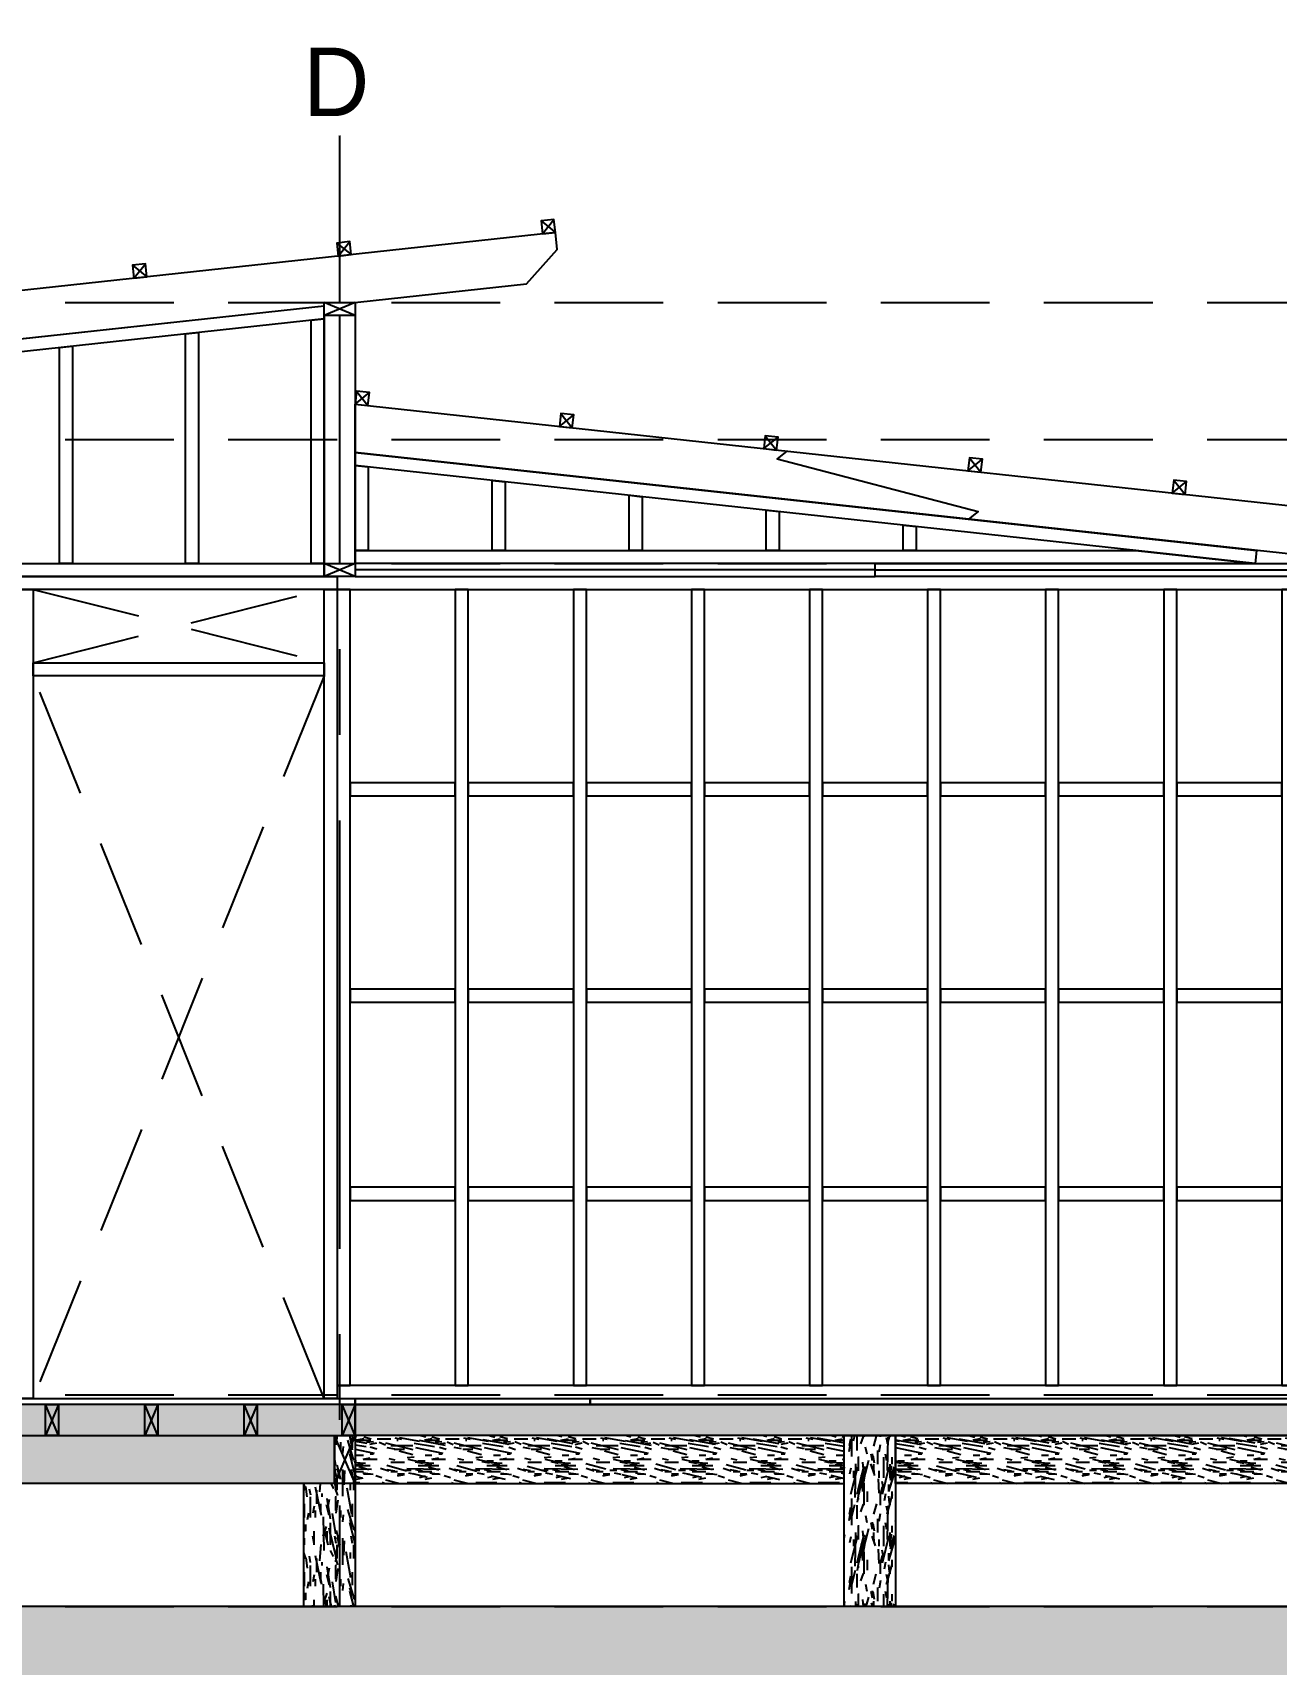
# Model space of a CAD drawing. Header units: millimetres. Extents: x 19458 to 19711, y 4351 to 4752.
# Drawn here: x 19599.127 to 19602.756, y 4512.442 to 4517.237 of the extents above; entities that cross this region are included whole.
import ezdxf
from ezdxf.enums import TextEntityAlignment as Align

# ---------------------------------------------------------------- set-up
doc = ezdxf.new("R2010")
doc.units = ezdxf.units.MM
doc.set_wipeout_variables(frame=1)
doc.linetypes.add('CENTER', pattern=[2, 1.25, -0.25, 0.25, -0.25])
doc.linetypes.add('HIDDEN2', pattern=[4.7625, 3.175, -1.5875])
for name, color, linetype in [('ALFAJIA', 3, 'Continuous'), ('CLAVADORES', 1, 'Continuous'), ('EJES', 2, 'CENTER'), ('EJES @ 0.5', 2, 'CENTER'), ('NIVELES', 2, 'Continuous'), ('PANELES PARED', 2, 'Continuous'), ('PILOTES', 2, 'Continuous'), ('PZA', 3, 'Continuous'), ('VIGAS DE PISO', 2, 'Continuous')]:
    doc.layers.add(name, color=color, linetype=linetype)
doc.styles.add('century gothic', font='GOTHIC.TTF')
doc.styles.get("Standard").update_dxf_attribs({"font": 'arial.ttf'})
pattern_1 = [(0, (95.29103, 8.67194), (0, 0.2), [0.04, -0.16]), (8.9726, (95.293032, 8.563943), (1.200000005876, 0.199999525118), [0.0384708, -3.8086058]), (5.7105, (95.291032, 8.575943), (1.800000034755, 0.19999710144), [0.0401996, -1.9697752]), (344.5779, (95.291032, 8.6359434), (2.1999999038893, -0.5999974677634), [0.0601664, -5.9564754]), (353.6599, (95.295032, 8.701943), (0.200000063208, 4.086e-07), [0.0362216, -1.7748552]), (345.0686, (95.301032, 8.587943), (0.799999998317, -0.199999673879), [0.0310484, -3.0737864]), (348.6901, (95.23103, 8.703943), (0.2000000583, 7.413e-08), [0.0815844, -0.9382194]), (5.7105, (95.293032, 8.545943), (1.800000034755, 0.19999710144), [0.0200998, -1.989875]), (0, (95.29103, 8.62994), (0, 0.2), [0.02, -0.18]), (0, (95.25103, 8.65394), (0, 0.2), [0.06, -0.14]), (11.3099, (95.29103, 8.683943), (0.79999995433, 0.19999948721), [0.020396, -0.9994078]), (2.7263, (95.271032, 8.609943), (4.0000000589947, 0.1999992035454), [0.0420476, -4.1627116]), (352.4054, (95.281032, 8.603943), (1.599999971597, -0.19999873671), [0.0302654, -2.9962834]), (0, (95.27103, 8.52794), (0, 0.2), [0.04, -0.16]), (358.8309, (95.251032, 8.5179434), (0.2000000366479, 1.5360345e-07), [0.0980204, -9.70402]), (0, (95.25103, 8.66794), (0, 0.2), [0.02, -0.18]), (0, (95.27103, 8.68394), (0, 0.2), [0.02, -0.18]), (0, (95.18103, 8.70194), (0, 0.2), [0.03, -0.17]), (350.5377, (95.235032, 8.711943), (0.200000015444, 7.752e-08), [0.0608276, -1.1557248]), (0, (95.17103, 8.71194), (0, 0.2), [0.04, -0.16]), (0, (95.14903, 8.53194), (0, 0.2), [0.022, -0.178]), (0, (95.25103, 8.54194), (0, 0.2), [0.02, -0.18]), (0, (95.14903, 8.54794), (0, 0.2), [0.042, -0.158]), (5.4403, (95.251032, 8.559943), (1.9999999402303, 0.199998956714), [0.04219, -4.1768144]), (0, (95.25303, 8.57594), (0, 0.2), [0.038, -0.162]), (0, (95.14903, 8.57994), (0, 0.2), [0.022, -0.178]), (358.8309, (95.173032, 8.6119434), (0.2000000366479, 1.5360345e-07), [0.0980204, -9.70402]), (0, (95.19103, 8.62994), (0, 0.2), [0.02, -0.18]), (0, (95.17103, 8.63594), (0, 0.2), [0.02, -0.18]), (0, (95.25103, 8.63594), (0, 0.2), [0.04, -0.16]), (0, (95.21103, 8.63994), (0, 0.2), [0.02, -0.18]), (0, (95.17103, 8.66394), (0, 0.2), [0.04, -0.16]), (19.6538, (95.225032, 8.579943), (2.200000050424, 0.79999891494), [0.0297322, -2.9434812]), (11.3099, (95.19103, 8.635943), (0.79999995433, 0.19999948721), [0.020396, -0.9994078]), (11.3099, (95.27103, 8.625943), (0.79999995433, 0.19999948721), [0.020396, -0.9994078]), (5.7105, (95.211032, 8.701943), (1.800000034755, 0.19999710144), [0.0200998, -1.989875]), (349.6952, (95.149032, 8.715943), (1.199999995396, -0.19999893933), [0.0223606, -2.213707]), (348.6901, (95.17103, 8.531943), (0.2000000583, 7.413e-08), [0.020396, -0.9994078]), (90, (95.19103, 8.52794), (-0.2, 1e-17), [0, -0.2]), (346.6076, (95.149032, 8.639943), (3.400000044994, -0.7999939065965), [0.043174, -4.2742308]), (11.3099, (95.27103, 8.667943), (0.79999995433, 0.19999948721), [0.020396, -0.9994078]), (10.3048, (95.271032, 8.541943), (0.999999957606, 0.199999208868), [0.0223606, -2.213707]), (348.6901, (95.21103, 8.629943), (0.2000000583, 7.413e-08), [0.020396, -0.9994078]), (348.6901, (95.23103, 8.639943), (0.2000000583, 7.413e-08), [0.020396, -0.9994078]), (341.5651, (95.14903, 8.619943), (0.19999995825, 2.3367e-07), [0.0252982, -0.6071572]), (345.9638, (95.17103, 8.687943), (0.19999992115, 2.4875e-07), [0.0824622, -0.7421588]), (343.3008, (95.211032, 8.701943), (1.399999991533, -0.39999874641), [0.0626418, -2.025419]), (0, (95.21103, 8.71194), (0, 0.2), [0.024, -0.176]), (345.9638, (95.19103, 8.547943), (0.19999992115, 2.4875e-07), [0.0824622, -0.7421588]), (345.9638, (95.17103, 8.561943), (0.19999992115, 2.4875e-07), [0.0824622, -0.7421588]), (345.9638, (95.17103, 8.579943), (0.19999992115, 2.4875e-07), [0.0824622, -0.7421588]), (349.6952, (95.149032, 8.667943), (1.199999995396, -0.19999893933), [0.0223606, -2.213707]), (345.9638, (95.21103, 8.663943), (0.19999992115, 2.4875e-07), [0.041231, -0.78339]), (349.6952, (95.149032, 8.603943), (1.199999995396, -0.19999893933), [0.0223606, -2.213707]), (357.6141, (95.253032, 8.5899434), (0.199999989185, 2.452822e-07), [0.0480416, -4.756123]), (349.6952, (95.231032, 8.625943), (1.199999995396, -0.19999893933), [0.0223606, -2.213707]), (12.5288, (95.253032, 8.621943), (0.800000095695, 0.199999860747), [0.018439, -1.8254698]), (349.5626, (95.149032, 8.5939434), (2.199999936494, -0.3999970687047), [0.0772788, -7.650591]), (351.8699, (95.225032, 8.579943), (0.199999892184, -4.835e-08), [0.0282842, -1.3859292]), (4.7636, (95.171032, 8.599943), (2.199999989955, 0.199998289923), [0.0481664, -2.3601524]), (0, (95.21903, 8.60394), (0, 0.2), [0.062, -0.138]), (344.7449, (95.149032, 8.693943), (0.799999942428, -0.199999664289), [0.0228036, -2.2575472]), (350.5377, (95.191032, 8.527943), (0.200000015444, 7.752e-08), [0.0608276, -1.1557248]), (340.0169, (95.149032, 8.569943), (0.599999976081, -0.19999986488), [0.0234094, -2.3175304]), (0, (95.31103, 8.68794), (0, 0.2), [0.01, -0.19]), (0, (95.31103, 8.59994), (0, 0.2), [0.02, -0.18]), (11.3099, (95.31103, 8.527943), (0.79999995433, 0.19999948721), [0.020396, -0.9994078]), (0, (95.31303, 8.54794), (0, 0.2), [0.036, -0.164]), (343.3008, (95.311032, 8.653943), (1.399999991533, -0.39999874641), [0.0208806, -2.0671802]), (348.0207, (95.313032, 8.6119434), (3.7999999222511, -0.8002195416064), [0.0368014, -6.7101288]), (90, (95.31103, 8.52794), (-0.2, 1e-17), [0, -0.2]), (0, (95.33103, 8.53194), (0, 0.2), [0.018, -0.182]), (0, (95.33103, 8.56994), (0, 0.2), [0.018, -0.182]), (0, (95.33103, 8.57994), (0, 0.2), [0.018, -0.182]), (336.0376, (95.331032, 8.647943), (1.400000005486, -0.599997330343), [0.0196978, -1.9500724]), (348.5163, (95.3310318, 8.6719434), (0.99999999677376, -0.2000310941214), [0.0183676, -13.043105]), (341.5651, (95.33103, 8.599943), (0.19999995825, 2.3367e-07), [0.0189736, -0.6134816]), (347.4712, (95.331032, 8.697943), (1.000000064082, -0.19999992061), [0.018439, -1.8254698])]

# ---------------------------------------------------------------- blocks, each defined once
blk = doc.blocks.new('PP17')
at = {"layer": 'PANELES PARED', "color": 8, "linetype": 'HIDDEN2', "ltscale": 0.1}
for p, q in [((19433.3208, 4512.8793), (19432.4708, 4513.0933)), ((19433.3208, 4513.0933), (19432.4708, 4512.8793)), ((19432.4708, 4512.8413), (19433.3208, 4510.7313)), ((19432.4708, 4510.7313), (19433.3208, 4512.8413))]:
    blk.add_line(p, q, dxfattribs=at)
at = {"layer": 'PANELES PARED'}
for points in [[(19432.4328, 4513.1313), (19432.4328, 4513.0933), (19433.3588, 4513.0933), (19433.3588, 4513.1313)], [(19432.4708, 4513.0933), (19432.4328, 4513.0933), (19432.4328, 4510.7313), (19432.4708, 4510.7313)], [(19433.3588, 4513.0933), (19433.3208, 4513.0933), (19433.3208, 4510.7313), (19433.3588, 4510.7313)], [(19432.4708, 4512.8793), (19432.4708, 4512.8413), (19433.3208, 4512.8413), (19433.3208, 4512.8793)]]:
    blk.add_lwpolyline(points, close=True, dxfattribs=at)
blk = doc.blocks.new('P01')
h = blk.add_hatch()
h.set_pattern_fill('MADERA_03', color=250, scale=0.2, angle=90, pattern_type=2)
h.set_pattern_definition([(90, (-0.156, 0.142), (-0.2, 1e-17), [0.04, -0.16]), (98.9726, (-0.048, 0.144), (-0.199999525118, 1.200000005876), [0.0384708, -3.8086058]), (95.7105, (-0.06, 0.142), (-0.19999710144, 1.800000034755), [0.0401996, -1.9697752]), (74.5779, (-0.12, 0.142), (0.5999974677634, 2.1999999038893), [0.0601664, -5.9564754]), (83.6599, (-0.186, 0.146), (-4.086e-07, 0.200000063208), [0.0362216, -1.7748552]), (75.0686, (-0.072, 0.152), (0.199999673879, 0.799999998317), [0.0310484, -3.0737864]), (78.6901, (-0.188, 0.082), (-7.413e-08, 0.2000000583), [0.0815844, -0.9382194]), (95.7105, (-0.03, 0.144), (-0.19999710144, 1.800000034755), [0.0200998, -1.989875]), (90, (-0.114, 0.142), (-0.2, 1e-17), [0.02, -0.18]), (90, (-0.138, 0.102), (-0.2, 1e-17), [0.06, -0.14]), (101.3099, (-0.168, 0.142), (-0.19999948721, 0.79999995433), [0.020396, -0.9994078]), (92.7263, (-0.094, 0.122), (-0.1999992035454, 4.0000000589947), [0.0420476, -4.1627116]), (82.4054, (-0.088, 0.132), (0.19999873671, 1.599999971597), [0.0302654, -2.9962834]), (90, (-0.012, 0.122), (-0.2, 1e-17), [0.04, -0.16]), (88.8309, (-0.002, 0.102), (-1.5360345e-07, 0.2000000366479), [0.0980204, -9.70402]), (90, (-0.152, 0.102), (-0.2, 1e-17), [0.02, -0.18]), (90, (-0.168, 0.122), (-0.2, 1e-17), [0.02, -0.18]), (90, (-0.186, 0.032), (-0.2, 1e-17), [0.03, -0.17]), (80.5377, (-0.196, 0.086), (-7.752e-08, 0.200000015444), [0.0608276, -1.1557248]), (90, (-0.196, 0.022), (-0.2, 1e-17), [0.04, -0.16]), (90, (-0.016, 1e-18), (-0.2, 1e-17), [0.022, -0.178]), (90, (-0.026, 0.102), (-0.2, 1e-17), [0.02, -0.18]), (90, (-0.032, 2e-18), (-0.2, 1e-17), [0.042, -0.158]), (95.4403, (-0.044, 0.102), (-0.199998956714, 1.9999999402303), [0.04219, -4.1768144]), (90, (-0.06, 0.104), (-0.2, 1e-17), [0.038, -0.162]), (90, (-0.064, 4e-18), (-0.2, 1e-17), [0.022, -0.178]), (88.8309, (-0.096, 0.024), (-1.5360345e-07, 0.2000000366479), [0.0980204, -9.70402]), (90, (-0.114, 0.042), (-0.2, 1e-17), [0.02, -0.18]), (90, (-0.12, 0.022), (-0.2, 1e-17), [0.02, -0.18]), (90, (-0.12, 0.102), (-0.2, 1e-17), [0.04, -0.16]), (90, (-0.124, 0.062), (-0.2, 1e-17), [0.02, -0.18]), (90, (-0.148, 0.022), (-0.2, 1e-17), [0.04, -0.16]), (109.6538, (-0.064, 0.076), (-0.79999891494, 2.200000050424), [0.0297322, -2.9434812]), (101.3099, (-0.12, 0.042), (-0.19999948721, 0.79999995433), [0.020396, -0.9994078]), (101.3099, (-0.11, 0.122), (-0.19999948721, 0.79999995433), [0.020396, -0.9994078]), (95.7105, (-0.186, 0.062), (-0.19999710144, 1.800000034755), [0.0200998, -1.989875]), (79.6952, (-0.2, 1e-17), (0.19999893933, 1.199999995396), [0.0223606, -2.213707]), (78.6901, (-0.016, 0.022), (-7.413e-08, 0.2000000583), [0.020396, -0.9994078]), (180, (-0.012, 0.042), (-2e-17, -0.2), [0, -0.2]), (76.6076, (-0.124, 8e-18), (0.7999939065965, 3.400000044994), [0.043174, -4.2742308]), (101.3099, (-0.152, 0.122), (-0.19999948721, 0.79999995433), [0.020396, -0.9994078]), (100.3048, (-0.026, 0.122), (-0.199999208868, 0.999999957606), [0.0223606, -2.213707]), (78.6901, (-0.114, 0.062), (-7.413e-08, 0.2000000583), [0.020396, -0.9994078]), (78.6901, (-0.124, 0.082), (-7.413e-08, 0.2000000583), [0.020396, -0.9994078]), (71.5651, (-0.104, 6e-18), (-2.3367e-07, 0.19999995825), [0.0252982, -0.6071572]), (75.9638, (-0.172, 0.022), (-2.4875e-07, 0.19999992115), [0.0824622, -0.7421588]), (73.3008, (-0.186, 0.062), (0.39999874641, 1.399999991533), [0.0626418, -2.025419]), (90, (-0.196, 0.062), (-0.2, 1e-17), [0.024, -0.176]), (75.9638, (-0.032, 0.042), (-2.4875e-07, 0.19999992115), [0.0824622, -0.7421588]), (75.9638, (-0.046, 0.022), (-2.4875e-07, 0.19999992115), [0.0824622, -0.7421588]), (75.9638, (-0.064, 0.022), (-2.4875e-07, 0.19999992115), [0.0824622, -0.7421588]), (79.6952, (-0.152, 9e-18), (0.19999893933, 1.199999995396), [0.0223606, -2.213707]), (75.9638, (-0.148, 0.062), (-2.4875e-07, 0.19999992115), [0.041231, -0.78339]), (79.6952, (-0.088, 5e-18), (0.19999893933, 1.199999995396), [0.0223606, -2.213707]), (87.6141, (-0.074, 0.104), (-2.452822e-07, 0.199999989185), [0.0480416, -4.756123]), (79.6952, (-0.11, 0.082), (0.19999893933, 1.199999995396), [0.0223606, -2.213707]), (102.5288, (-0.106, 0.104), (-0.199999860747, 0.800000095695), [0.018439, -1.8254698]), (79.5626, (-0.078, 5e-18), (0.3999970687047, 2.199999936494), [0.0772788, -7.650591]), (81.8699, (-0.064, 0.076), (4.835e-08, 0.199999892184), [0.0282842, -1.3859292]), (94.7636, (-0.084, 0.022), (-0.199998289923, 2.199999989955), [0.0481664, -2.3601524]), (90, (-0.088, 0.07), (-0.2, 1e-17), [0.062, -0.138]), (74.7449, (-0.178, 1e-17), (0.199999664289, 0.799999942428), [0.0228036, -2.2575472]), (80.5377, (-0.012, 0.042), (-7.752e-08, 0.200000015444), [0.0608276, -1.1557248]), (70.0169, (-0.054, 3e-18), (0.19999986488, 0.599999976081), [0.0234094, -2.3175304]), (90, (-0.172, 0.162), (-0.2, 1e-17), [0.01, -0.19]), (90, (-0.084, 0.162), (-0.2, 1e-17), [0.02, -0.18]), (101.3099, (-0.012, 0.162), (-0.19999948721, 0.79999995433), [0.020396, -0.9994078]), (90, (-0.032, 0.164), (-0.2, 1e-17), [0.036, -0.164]), (73.3008, (-0.138, 0.162), (0.39999874641, 1.399999991533), [0.0208806, -2.0671802]), (78.0207, (-0.096, 0.164), (0.8002195416064, 3.7999999222511), [0.0368014, -6.7101288]), (180, (-0.012, 0.162), (-2e-17, -0.2), [0, -0.2]), (90, (-0.016, 0.182), (-0.2, 1e-17), [0.018, -0.182]), (90, (-0.054, 0.182), (-0.2, 1e-17), [0.018, -0.182]), (90, (-0.064, 0.182), (-0.2, 1e-17), [0.018, -0.182]), (66.0376, (-0.132, 0.182), (0.599997330343, 1.400000005486), [0.0196978, -1.9500724]), (78.5163, (-0.156, 0.182), (0.2000310941214, 0.99999999677376), [0.0183676, -13.043105]), (71.5651, (-0.084, 0.182), (-2.3367e-07, 0.19999995825), [0.0189736, -0.6134816]), (77.4712, (-0.182, 0.182), (0.19999992061, 1.000000064082), [0.018439, -1.8254698])])
h.paths.add_polyline_path([(19444.003, 4504.1263), (19444.153, 4504.1263), (19444.153, 4504.6263), (19444.003, 4504.6263)])
blk.add_lwpolyline([(19444.003, 4504.1263), (19444.153, 4504.1263), (19444.153, 4504.6263), (19444.003, 4504.6263)], close=True)
blk = doc.blocks.new('ejes')
at = {"color": 2, "linetype": 'Continuous'}
blk.add_wipeout([(-0.1089, 0.2752), (-0.0646, 0.291), (-0.0057, 0.3001), (0.0597, 0.2965), (0.095, 0.2884), (0.1597, 0.2609), (0.1831, 0.246), (0.2148, 0.2203), (0.2406, 0.1931), (0.271, 0.1493), (0.271, 0.1493), (0.2923, 0.1035), (0.3036, 0.0645), (0.3089, 0.0316), (0.3105, 0.0006), (0.3092, -0.0273), (0.3092, -0.0273), (0.3003, -0.077), (0.2881, -0.1133), (0.279, -0.1332), (0.2588, -0.1678), (0.2382, -0.1948), (0.2186, -0.2155), (0.1902, -0.2397), (0.159, -0.2601), (0.1254, -0.2765), (0.0895, -0.2888), (0.0461, -0.2973), (0.0105, -0.2994), (-0.0366, -0.2957), (-0.0687, -0.2888), (-0.0974, -0.2794), (-0.1444, -0.2564), (-0.1709, -0.2384), (-0.1922, -0.2206), (-0.2152, -0.1971), (-0.2152, -0.1971), (-0.2567, -0.1358), (-0.2716, -0.1014), (-0.2716, -0.1014), (-0.2875, -0.0344), (-0.2895, 0.0006), (-0.2874, 0.0357), (-0.2813, 0.0702), (-0.2729, 0.0991), (-0.2583, 0.1338), (-0.234, 0.1744), (-0.2157, 0.1977), (-0.197, 0.2172), (-0.1752, 0.2362), (-0.1544, 0.2512), (-0.1259, 0.2678), (-0.1259, 0.2678), (-0.1182, 0.2716)], dxfattribs=at)
at = {"layer": 'EJES', "color": 3}
blk.add_attdef('EJES', text='', height=0.3, dxfattribs=at).set_placement((0.0105, -0.174), align=Align.CENTER)
blk = doc.blocks.new('PP7')
at = {"layer": 'PANELES PARED'}
for points in [[(19430.0932, 4526.2975), (19430.0932, 4526.3355), (19426.915, 4526.3355), (19426.915, 4526.2975)], [(19426.915, 4523.9735), (19426.953, 4523.9735), (19426.953, 4526.2975), (19426.915, 4526.2975)], [(19427.2597, 4523.9735), (19427.2977, 4523.9735), (19427.2977, 4526.2975), (19427.2597, 4526.2975)], [(19427.6044, 4523.9735), (19427.6424, 4523.9735), (19427.6424, 4526.2975), (19427.6044, 4526.2975)], [(19427.9491, 4523.9735), (19427.9871, 4523.9735), (19427.9871, 4526.2975), (19427.9491, 4526.2975)], [(19428.2938, 4523.9735), (19428.3318, 4523.9735), (19428.3318, 4526.2975), (19428.2938, 4526.2975)], [(19428.6385, 4523.9735), (19428.6765, 4523.9735), (19428.6765, 4526.2975), (19428.6385, 4526.2975)], [(19428.9832, 4523.9735), (19429.0212, 4523.9735), (19429.0212, 4526.2975), (19428.9832, 4526.2975)], [(19429.3279, 4523.9735), (19429.3659, 4523.9735), (19429.3659, 4526.2975), (19429.3279, 4526.2975)], [(19429.6725, 4523.9735), (19429.7105, 4523.9735), (19429.7105, 4526.2975), (19429.6725, 4526.2975)], [(19430.0172, 4523.9735), (19430.0552, 4523.9735), (19430.0552, 4526.2975), (19430.0172, 4526.2975)], [(19430.0552, 4523.9735), (19430.0932, 4523.9735), (19430.0932, 4526.2975), (19430.0552, 4526.2975)], [(19427.2597, 4525.6948), (19427.2597, 4525.7328), (19426.953, 4525.7328), (19426.953, 4525.6948)], [(19427.6044, 4525.6948), (19427.6044, 4525.7328), (19427.2977, 4525.7328), (19427.2977, 4525.6948)], [(19427.9491, 4525.6948), (19427.9491, 4525.7328), (19427.6424, 4525.7328), (19427.6424, 4525.6948)], [(19428.2938, 4525.6948), (19428.2938, 4525.7328), (19427.9871, 4525.7328), (19427.9871, 4525.6948)], [(19428.6385, 4525.6948), (19428.6385, 4525.7328), (19428.3318, 4525.7328), (19428.3318, 4525.6948)], [(19428.9832, 4525.6948), (19428.9832, 4525.7328), (19428.6765, 4525.7328), (19428.6765, 4525.6948)], [(19429.3279, 4525.6948), (19429.3279, 4525.7328), (19429.0212, 4525.7328), (19429.0212, 4525.6948)], [(19429.6725, 4525.6948), (19429.6725, 4525.7328), (19429.3659, 4525.7328), (19429.3659, 4525.6948)], [(19430.0172, 4525.6948), (19430.0172, 4525.7328), (19429.7105, 4525.7328), (19429.7105, 4525.6948)], [(19427.2597, 4525.0921), (19427.2597, 4525.1301), (19426.953, 4525.1301), (19426.953, 4525.0921)], [(19427.6044, 4525.0921), (19427.6044, 4525.1301), (19427.2977, 4525.1301), (19427.2977, 4525.0921)], [(19427.9491, 4525.0921), (19427.9491, 4525.1301), (19427.6424, 4525.1301), (19427.6424, 4525.0921)], [(19428.2938, 4525.0921), (19428.2938, 4525.1301), (19427.9871, 4525.1301), (19427.9871, 4525.0921)], [(19428.6385, 4525.0921), (19428.6385, 4525.1301), (19428.3318, 4525.1301), (19428.3318, 4525.0921)], [(19428.9832, 4525.0921), (19428.9832, 4525.1301), (19428.6765, 4525.1301), (19428.6765, 4525.0921)], [(19429.3279, 4525.0921), (19429.3279, 4525.1301), (19429.0212, 4525.1301), (19429.0212, 4525.0921)], [(19429.6725, 4525.0921), (19429.6725, 4525.1301), (19429.3659, 4525.1301), (19429.3659, 4525.0921)], [(19430.0172, 4525.0921), (19430.0172, 4525.1301), (19429.7105, 4525.1301), (19429.7105, 4525.0921)], [(19427.2597, 4524.5138), (19427.2597, 4524.5518), (19426.953, 4524.5518), (19426.953, 4524.5138)], [(19427.6044, 4524.5138), (19427.6044, 4524.5518), (19427.2977, 4524.5518), (19427.2977, 4524.5138)], [(19427.9491, 4524.5138), (19427.9491, 4524.5518), (19427.6424, 4524.5518), (19427.6424, 4524.5138)], [(19428.2938, 4524.5138), (19428.2938, 4524.5518), (19427.9871, 4524.5518), (19427.9871, 4524.5138)], [(19428.6385, 4524.5138), (19428.6385, 4524.5518), (19428.3318, 4524.5518), (19428.3318, 4524.5138)], [(19428.9832, 4524.5138), (19428.9832, 4524.5518), (19428.6765, 4524.5518), (19428.6765, 4524.5138)], [(19429.3279, 4524.5138), (19429.3279, 4524.5518), (19429.0212, 4524.5518), (19429.0212, 4524.5138)], [(19429.6725, 4524.5138), (19429.6725, 4524.5518), (19429.3659, 4524.5518), (19429.3659, 4524.5138)], [(19430.0172, 4524.5138), (19430.0172, 4524.5518), (19429.7105, 4524.5518), (19429.7105, 4524.5138)], [(19430.0932, 4523.9355), (19430.0932, 4523.9735), (19426.915, 4523.9735), (19426.915, 4523.9355)]]:
    blk.add_lwpolyline(points, close=True, dxfattribs=at)
blk = doc.blocks.new('CL1')
at = {"layer": 'CLAVADORES'}
for p, q in [((19443.5017, 4507.507), (19443.5397, 4507.469)), ((19443.5017, 4507.469), (19443.5397, 4507.507))]:
    blk.add_line(p, q, dxfattribs=at)
blk.add_lwpolyline([(19443.5017, 4507.469), (19443.5397, 4507.469), (19443.5397, 4507.507), (19443.5017, 4507.507)], close=True, dxfattribs=at)
blk = doc.blocks.new('PL8')
at = {"layer": 'PANELES PARED'}
for points in [[(19479.1545, 4492.6112), (19479.1545, 4492.6495), (19476.912, 4492.8933), (19476.912, 4492.8551)], [(19476.912, 4492.1411), (19476.95, 4492.1411), (19476.95, 4492.851), (19476.912, 4492.8551)], [(19477.2794, 4492.1411), (19477.3174, 4492.1411), (19477.3174, 4492.811), (19477.2794, 4492.8152)], [(19477.6468, 4492.1411), (19477.6848, 4492.1411), (19477.6848, 4492.7711), (19477.6468, 4492.7752)], [(19478.0142, 4492.1411), (19478.0522, 4492.1411), (19478.0522, 4492.7311), (19478.0142, 4492.7352)], [(19478.3816, 4492.1411), (19478.4196, 4492.1411), (19478.4196, 4492.6912), (19478.3816, 4492.6953)], [(19478.7491, 4492.1411), (19478.7871, 4492.1411), (19478.7871, 4492.6512), (19478.7491, 4492.6553)], [(19479.1165, 4492.1411), (19479.1545, 4492.1411), (19479.1545, 4492.6112), (19479.1165, 4492.6154)], [(19476.912, 4492.1411), (19476.912, 4492.1031), (19479.1545, 4492.1031), (19479.1545, 4492.1411)]]:
    blk.add_lwpolyline(points, close=True, dxfattribs=at)
blk = doc.blocks.new('PL01')
at = {"layer": 'PANELES PARED'}
for points in [[(19444.5314, 4507.1723), (19447.1592, 4507.4581), (19447.1592, 4507.4963), (19444.5273, 4507.2101), (19444.5314, 4507.1723)], [(19444.5314, 4507.1723), (19447.1592, 4507.1723), (19447.1592, 4507.2103), (19444.8809, 4507.2103), (19444.5314, 4507.1723)]]:
    blk.add_lwpolyline(points, dxfattribs=at)
for points in [[(19447.1212, 4507.2103), (19447.1592, 4507.2103), (19447.1592, 4507.4581), (19447.1212, 4507.4539)], [(19446.7212, 4507.2103), (19446.7592, 4507.2103), (19446.7592, 4507.4146), (19446.7212, 4507.4104)], [(19446.3212, 4507.2103), (19446.3592, 4507.2103), (19446.3592, 4507.3711), (19446.3212, 4507.3669)], [(19445.9212, 4507.2103), (19445.9592, 4507.2103), (19445.9592, 4507.3276), (19445.9212, 4507.3234)], [(19445.5212, 4507.2103), (19445.5592, 4507.2103), (19445.5592, 4507.2841), (19445.5212, 4507.2799)]]:
    blk.add_lwpolyline(points, close=True, dxfattribs=at)

msp = doc.modelspace()

# ---------------------------------------------------------------- hatches: boundary and pattern name
h = msp.add_hatch()
h.set_pattern_fill('MADERA_03', color=250, scale=0.2, pattern_type=2)
h.set_pattern_definition(pattern_1)
h.paths.add_polyline_path([(19603.1934, 4513.1422), (19600.0673, 4513.1422), (19600.0673, 4513.2322), (19603.1934, 4513.2322)])
h = msp.add_hatch()
h.set_pattern_fill('MADERA_03', color=250, scale=0.2, pattern_type=2)
h.set_pattern_definition(pattern_1)
h.paths.add_polyline_path([(19600.0673, 4513.1422), (19600.0673, 4513.0022), (19601.4954, 4513.0022), (19601.4954, 4513.1422)])
h = msp.add_hatch()
h.set_pattern_fill('MADERA_03', color=250, scale=0.2, angle=90, pattern_type=2)
h.set_pattern_definition([(90, (94.99303, 8.65794), (-0.2, 1e-17), [0.04, -0.16]), (98.9726, (95.101032, 8.659943), (-0.199999525118, 1.200000005876), [0.0384708, -3.8086058]), (95.7105, (95.089032, 8.657943), (-0.19999710144, 1.800000034755), [0.0401996, -1.9697752]), (74.5779, (95.029032, 8.6579434), (0.5999974677634, 2.1999999038893), [0.0601664, -5.9564754]), (83.6599, (94.963032, 8.661943), (-4.086e-07, 0.200000063208), [0.0362216, -1.7748552]), (75.0686, (95.077032, 8.667943), (0.199999673879, 0.799999998317), [0.0310484, -3.0737864]), (78.6901, (94.96103, 8.597943), (-7.413e-08, 0.2000000583), [0.0815844, -0.9382194]), (95.7105, (95.119032, 8.659943), (-0.19999710144, 1.800000034755), [0.0200998, -1.989875]), (90, (95.03503, 8.65794), (-0.2, 1e-17), [0.02, -0.18]), (90, (95.01103, 8.61794), (-0.2, 1e-17), [0.06, -0.14]), (101.3099, (94.98103, 8.657943), (-0.19999948721, 0.79999995433), [0.020396, -0.9994078]), (92.7263, (95.055032, 8.637943), (-0.1999992035454, 4.0000000589947), [0.0420476, -4.1627116]), (82.4054, (95.061032, 8.647943), (0.19999873671, 1.599999971597), [0.0302654, -2.9962834]), (90, (95.13703, 8.63794), (-0.2, 1e-17), [0.04, -0.16]), (88.8309, (95.147032, 8.6179434), (-1.5360345e-07, 0.2000000366479), [0.0980204, -9.70402]), (90, (94.99703, 8.61794), (-0.2, 1e-17), [0.02, -0.18]), (90, (94.98103, 8.63794), (-0.2, 1e-17), [0.02, -0.18]), (90, (94.96303, 8.54794), (-0.2, 1e-17), [0.03, -0.17]), (80.5377, (94.953032, 8.601943), (-7.752e-08, 0.200000015444), [0.0608276, -1.1557248]), (90, (94.95303, 8.53794), (-0.2, 1e-17), [0.04, -0.16]), (90, (95.13303, 8.51594), (-0.2, 1e-17), [0.022, -0.178]), (90, (95.12303, 8.61794), (-0.2, 1e-17), [0.02, -0.18]), (90, (95.11703, 8.51594), (-0.2, 1e-17), [0.042, -0.158]), (95.4403, (95.105032, 8.617943), (-0.199998956714, 1.9999999402303), [0.04219, -4.1768144]), (90, (95.08903, 8.61994), (-0.2, 1e-17), [0.038, -0.162]), (90, (95.08503, 8.51594), (-0.2, 1e-17), [0.022, -0.178]), (88.8309, (95.053032, 8.5399434), (-1.5360345e-07, 0.2000000366479), [0.0980204, -9.70402]), (90, (95.03503, 8.55794), (-0.2, 1e-17), [0.02, -0.18]), (90, (95.02903, 8.53794), (-0.2, 1e-17), [0.02, -0.18]), (90, (95.02903, 8.61794), (-0.2, 1e-17), [0.04, -0.16]), (90, (95.02503, 8.57794), (-0.2, 1e-17), [0.02, -0.18]), (90, (95.00103, 8.53794), (-0.2, 1e-17), [0.04, -0.16]), (109.6538, (95.085032, 8.591943), (-0.79999891494, 2.200000050424), [0.0297322, -2.9434812]), (101.3099, (95.02903, 8.557943), (-0.19999948721, 0.79999995433), [0.020396, -0.9994078]), (101.3099, (95.03903, 8.637943), (-0.19999948721, 0.79999995433), [0.020396, -0.9994078]), (95.7105, (94.963032, 8.577943), (-0.19999710144, 1.800000034755), [0.0200998, -1.989875]), (79.6952, (94.949032, 8.515943), (0.19999893933, 1.199999995396), [0.0223606, -2.213707]), (78.6901, (95.13303, 8.537943), (-7.413e-08, 0.2000000583), [0.020396, -0.9994078]), (180, (95.13703, 8.55794), (-2e-17, -0.2), [0, -0.2]), (76.6076, (95.025032, 8.515943), (0.7999939065965, 3.400000044994), [0.043174, -4.2742308]), (101.3099, (94.99703, 8.637943), (-0.19999948721, 0.79999995433), [0.020396, -0.9994078]), (100.3048, (95.123032, 8.637943), (-0.199999208868, 0.999999957606), [0.0223606, -2.213707]), (78.6901, (95.03503, 8.577943), (-7.413e-08, 0.2000000583), [0.020396, -0.9994078]), (78.6901, (95.02503, 8.597943), (-7.413e-08, 0.2000000583), [0.020396, -0.9994078]), (71.5651, (95.04503, 8.515943), (-2.3367e-07, 0.19999995825), [0.0252982, -0.6071572]), (75.9638, (94.97703, 8.537943), (-2.4875e-07, 0.19999992115), [0.0824622, -0.7421588]), (73.3008, (94.963032, 8.577943), (0.39999874641, 1.399999991533), [0.0626418, -2.025419]), (90, (94.95303, 8.57794), (-0.2, 1e-17), [0.024, -0.176]), (75.9638, (95.11703, 8.557943), (-2.4875e-07, 0.19999992115), [0.0824622, -0.7421588]), (75.9638, (95.10303, 8.537943), (-2.4875e-07, 0.19999992115), [0.0824622, -0.7421588]), (75.9638, (95.08503, 8.537943), (-2.4875e-07, 0.19999992115), [0.0824622, -0.7421588]), (79.6952, (94.997032, 8.515943), (0.19999893933, 1.199999995396), [0.0223606, -2.213707]), (75.9638, (95.00103, 8.577943), (-2.4875e-07, 0.19999992115), [0.041231, -0.78339]), (79.6952, (95.061032, 8.515943), (0.19999893933, 1.199999995396), [0.0223606, -2.213707]), (87.6141, (95.075032, 8.6199434), (-2.452822e-07, 0.199999989185), [0.0480416, -4.756123]), (79.6952, (95.039032, 8.597943), (0.19999893933, 1.199999995396), [0.0223606, -2.213707]), (102.5288, (95.043032, 8.619943), (-0.199999860747, 0.800000095695), [0.018439, -1.8254698]), (79.5626, (95.071032, 8.5159434), (0.3999970687047, 2.199999936494), [0.0772788, -7.650591]), (81.8699, (95.085032, 8.591943), (4.835e-08, 0.199999892184), [0.0282842, -1.3859292]), (94.7636, (95.065032, 8.537943), (-0.199998289923, 2.199999989955), [0.0481664, -2.3601524]), (90, (95.06103, 8.58594), (-0.2, 1e-17), [0.062, -0.138]), (74.7449, (94.971032, 8.515943), (0.199999664289, 0.799999942428), [0.0228036, -2.2575472]), (80.5377, (95.137032, 8.557943), (-7.752e-08, 0.200000015444), [0.0608276, -1.1557248]), (70.0169, (95.095032, 8.515943), (0.19999986488, 0.599999976081), [0.0234094, -2.3175304]), (90, (94.97703, 8.67794), (-0.2, 1e-17), [0.01, -0.19]), (90, (95.06503, 8.67794), (-0.2, 1e-17), [0.02, -0.18]), (101.3099, (95.13703, 8.677943), (-0.19999948721, 0.79999995433), [0.020396, -0.9994078]), (90, (95.11703, 8.67994), (-0.2, 1e-17), [0.036, -0.164]), (73.3008, (95.011032, 8.677943), (0.39999874641, 1.399999991533), [0.0208806, -2.0671802]), (78.0207, (95.053032, 8.6799434), (0.8002195416064, 3.7999999222511), [0.0368014, -6.7101288]), (180, (95.13703, 8.67794), (-2e-17, -0.2), [0, -0.2]), (90, (95.13303, 8.69794), (-0.2, 1e-17), [0.018, -0.182]), (90, (95.09503, 8.69794), (-0.2, 1e-17), [0.018, -0.182]), (90, (95.08503, 8.69794), (-0.2, 1e-17), [0.018, -0.182]), (66.0376, (95.017032, 8.697943), (0.599997330343, 1.400000005486), [0.0196978, -1.9500724]), (78.5163, (94.9930318, 8.6979434), (0.2000310941214, 0.99999999677376), [0.0183676, -13.043105]), (71.5651, (95.06503, 8.697943), (-2.3367e-07, 0.19999995825), [0.0189736, -0.6134816]), (77.4712, (94.967032, 8.697943), (0.19999992061, 1.000000064082), [0.018439, -1.8254698])])
h.paths.add_polyline_path([(19601.6454, 4512.6422), (19601.4954, 4512.6422), (19601.4954, 4513.1422), (19601.6454, 4513.1422)])
h = msp.add_hatch()
h.set_pattern_fill('MADERA_03', color=250, scale=0.2, pattern_type=2)
h.set_pattern_definition(pattern_1)
h.paths.add_polyline_path([(19603.0435, 4513.1422), (19603.0435, 4513.0022), (19601.6454, 4513.0022), (19601.6454, 4513.1422)])
h = msp.add_hatch()
h.set_pattern_fill('EARTH', color=8, scale=0.01, angle=45)
h.set_pattern_definition([(45, (124.81179, 8.515943), (7e-18, 0.08980256121), [0.0635, -0.0635]), (45, (124.79495, 8.53278), (7e-18, 0.08980256121), [0.0635, -0.0635]), (45, (124.778114, 8.54962), (7e-18, 0.08980256121), [0.0635, -0.0635]), (135, (124.778114, 8.560845), (-0.08980256121, 7e-18), [0.0635, -0.0635]), (135, (124.79495, 8.57768), (-0.08980256121, 7e-18), [0.0635, -0.0635]), (135, (124.81179, 8.59452), (-0.08980256121, 7e-18), [0.0635, -0.0635])])
h.paths.add_polyline_path([(19592.6586, 4512.4422), (19592.6586, 4512.6422), (19603.4485, 4512.6422), (19603.4485, 4512.4422)])

# ---------------------------------------------------------------- linework, layer by layer
at = {"color": 5}
msp.add_line((19603.4485, 4512.6422), (19592.6586, 4512.6422), dxfattribs=at)
at = {"color": 1}
for points in [[(19600.0673, 4513.2502), (19600.0673, 4513.2322), (19597.7936, 4513.2322), (19597.7936, 4513.2502)], [(19600.7535, 4513.2502), (19600.7535, 4513.2322), (19600.0673, 4513.2322), (19600.0673, 4513.2502)], [(19603.1935, 4513.2502), (19603.1935, 4513.2322), (19600.7535, 4513.2322), (19600.7535, 4513.2502)]]:
    msp.add_lwpolyline(points, close=True, dxfattribs=at)
at = {"layer": 'ALFAJIA'}
for points in [[(19600.5679, 4516.5047), (19600.6575, 4516.6049), (19600.6521, 4516.6547), (19592.3136, 4515.7478), (19592.319, 4515.6981), (19592.4281, 4515.6195), (19600.5679, 4516.5047)], [(19600.0673, 4516.1531), (19603.7935, 4515.7478), (19603.7881, 4515.6981), (19603.6789, 4515.6195), (19600.0673, 4516.0122), (19600.0673, 4516.1531)], [(19601.3275, 4516.016), (19601.2995, 4515.9935), (19601.8864, 4515.8399), (19601.8584, 4515.8174)]]:
    msp.add_lwpolyline(points, dxfattribs=at)
at = {"layer": 'NIVELES', "color": 1, "linetype": 'HIDDEN2', "ltscale": 0.1}
for p, q in [((19592.5535, 4516.0502), (19604.5535, 4516.0502)), ((19592.5535, 4513.2602), (19604.5535, 4513.2602)), ((19592.5535, 4512.6422), (19604.5535, 4512.6422))]:
    msp.add_line(p, q, dxfattribs=at)
at = {"layer": 'PANELES PARED'}
for p, q in [((19600.0673, 4515.6882), (19599.9773, 4515.6502)), ((19600.0673, 4515.6502), (19599.9773, 4515.6882))]:
    msp.add_line(p, q, dxfattribs=at)
for points in [[(19600.0673, 4515.6502), (19599.9773, 4515.6502), (19599.9773, 4516.4502), (19600.0673, 4516.4502)], [(19600.0673, 4515.6882), (19600.0673, 4515.6502), (19599.9773, 4515.6502), (19599.9773, 4515.6882)]]:
    msp.add_lwpolyline(points, close=True, dxfattribs=at)
at = {"layer": 'PILOTES'}
msp.add_lwpolyline([(19601.6454, 4512.6422), (19601.4954, 4512.6422), (19601.4954, 4513.1422), (19601.6454, 4513.1422)], close=True, dxfattribs=at)
at = {"layer": 'VIGAS DE PISO'}
for points in [[(19603.1934, 4513.1422), (19600.0673, 4513.1422), (19600.0673, 4513.2322), (19603.1934, 4513.2322)], [(19600.0673, 4513.1422), (19600.0673, 4513.0022), (19601.4954, 4513.0022), (19601.4954, 4513.1422)], [(19603.0435, 4513.1422), (19603.0435, 4513.0022), (19601.6454, 4513.0022), (19601.6454, 4513.1422)]]:
    msp.add_lwpolyline(points, close=True, dxfattribs=at)

# ---------------------------------------------------------------- block references
for p, rotation in [((758.407, -2066.5292), 6.206657452820171), ((757.8105, -2066.5941), 6.206657452820171), ((757.214, -2066.6589), 6.206657452820171), ((-216.789, 2137.2366), 353.7933425438075), ((-216.1925, 2137.1717), 353.7933425438075), ((-215.596, 2137.1069), 353.7933425438075), ((-214.9995, 2137.042), 353.7933425438075), ((-214.403, 2136.9771), 353.7933425438075)]:
    msp.add_blockref('CL1', p, dxfattribs=dict(rotation=rotation))
at = {"xscale": -1}
for name, p in [('PL8', (39076.8892, 23.5471)), ('PL01', (39047.2265, 8.5159)), ('PP17', (39032.448, 2.519))]:
    msp.add_blockref(name, p, dxfattribs=at)
msp.add_blockref('PP7', (173.1002, -10.6853))
at = {"layer": 'PILOTES', "xscale": -1}
msp.add_blockref('P01', (39044.0703, 8.5159), dxfattribs=at)

# ---------------------------------------------------------------- next in the draw order: wipeouts: each hides what was drawn before it
for points, layer in [([(19603.2435, 4515.6692), (19603.2435, 4515.6502), (19600.0673, 4515.6502), (19600.0673, 4515.6882), (19603.2235, 4515.6882)], 'PZA'), ([(19600.0073, 4513.1422), (19600.0073, 4513.0022), (19598.0385, 4513.0022), (19598.0385, 4513.1422)], 'VIGAS DE PISO')]:
    msp.add_wipeout(points).dxf.layer = layer

# ---------------------------------------------------------------- next in the draw order: hatches: boundary and pattern name
h = msp.add_hatch()
h.set_pattern_fill('MADERA_03', color=250, scale=0.2, pattern_type=2)
h.set_pattern_definition([(0, (95.29103, 23.7031), (0, 0.2), [0.04, -0.16]), (8.9726, (95.293032, 23.595096), (1.200000005876, 0.199999525118), [0.0384708, -3.8086058]), (5.7105, (95.291032, 23.607096), (1.800000034755, 0.19999710144), [0.0401996, -1.9697752]), (344.5779, (95.291032, 23.667096), (2.1999999038893, -0.5999974677634), [0.0601664, -5.9564754]), (353.6599, (95.295032, 23.733096), (0.200000063208, 4.086e-07), [0.0362216, -1.7748552]), (345.0686, (95.301032, 23.619096), (0.799999998317, -0.199999673879), [0.0310484, -3.0737864]), (348.6901, (95.23103, 23.735096), (0.2000000583, 7.413e-08), [0.0815844, -0.9382194]), (5.7105, (95.293032, 23.577096), (1.800000034755, 0.19999710144), [0.0200998, -1.989875]), (0, (95.29103, 23.6611), (0, 0.2), [0.02, -0.18]), (0, (95.25103, 23.6851), (0, 0.2), [0.06, -0.14]), (11.3099, (95.29103, 23.715096), (0.79999995433, 0.19999948721), [0.020396, -0.9994078]), (2.7263, (95.271032, 23.641096), (4.0000000589947, 0.1999992035454), [0.0420476, -4.1627116]), (352.4054, (95.281032, 23.635096), (1.599999971597, -0.19999873671), [0.0302654, -2.9962834]), (0, (95.27103, 23.5591), (0, 0.2), [0.04, -0.16]), (358.8309, (95.251032, 23.549096), (0.2000000366479, 1.5360345e-07), [0.0980204, -9.70402]), (0, (95.25103, 23.6991), (0, 0.2), [0.02, -0.18]), (0, (95.27103, 23.7151), (0, 0.2), [0.02, -0.18]), (0, (95.18103, 23.7331), (0, 0.2), [0.03, -0.17]), (350.5377, (95.235032, 23.743096), (0.200000015444, 7.752e-08), [0.0608276, -1.1557248]), (0, (95.17103, 23.7431), (0, 0.2), [0.04, -0.16]), (0, (95.14903, 23.5631), (0, 0.2), [0.022, -0.178]), (0, (95.25103, 23.5731), (0, 0.2), [0.02, -0.18]), (0, (95.14903, 23.5791), (0, 0.2), [0.042, -0.158]), (5.4403, (95.251032, 23.591096), (1.9999999402303, 0.199998956714), [0.04219, -4.1768144]), (0, (95.25303, 23.6071), (0, 0.2), [0.038, -0.162]), (0, (95.14903, 23.6111), (0, 0.2), [0.022, -0.178]), (358.8309, (95.173032, 23.643096), (0.2000000366479, 1.5360345e-07), [0.0980204, -9.70402]), (0, (95.19103, 23.6611), (0, 0.2), [0.02, -0.18]), (0, (95.17103, 23.6671), (0, 0.2), [0.02, -0.18]), (0, (95.25103, 23.6671), (0, 0.2), [0.04, -0.16]), (0, (95.21103, 23.6711), (0, 0.2), [0.02, -0.18]), (0, (95.17103, 23.6951), (0, 0.2), [0.04, -0.16]), (19.6538, (95.225032, 23.611096), (2.200000050424, 0.79999891494), [0.0297322, -2.9434812]), (11.3099, (95.19103, 23.667096), (0.79999995433, 0.19999948721), [0.020396, -0.9994078]), (11.3099, (95.27103, 23.657096), (0.79999995433, 0.19999948721), [0.020396, -0.9994078]), (5.7105, (95.211032, 23.733096), (1.800000034755, 0.19999710144), [0.0200998, -1.989875]), (349.6952, (95.149032, 23.747096), (1.199999995396, -0.19999893933), [0.0223606, -2.213707]), (348.6901, (95.17103, 23.563096), (0.2000000583, 7.413e-08), [0.020396, -0.9994078]), (90, (95.19103, 23.5591), (-0.2, 1e-17), [0, -0.2]), (346.6076, (95.149032, 23.671096), (3.400000044994, -0.7999939065965), [0.043174, -4.2742308]), (11.3099, (95.27103, 23.699096), (0.79999995433, 0.19999948721), [0.020396, -0.9994078]), (10.3048, (95.271032, 23.573096), (0.999999957606, 0.199999208868), [0.0223606, -2.213707]), (348.6901, (95.21103, 23.661096), (0.2000000583, 7.413e-08), [0.020396, -0.9994078]), (348.6901, (95.23103, 23.671096), (0.2000000583, 7.413e-08), [0.020396, -0.9994078]), (341.5651, (95.14903, 23.651096), (0.19999995825, 2.3367e-07), [0.0252982, -0.6071572]), (345.9638, (95.17103, 23.719096), (0.19999992115, 2.4875e-07), [0.0824622, -0.7421588]), (343.3008, (95.211032, 23.733096), (1.399999991533, -0.39999874641), [0.0626418, -2.025419]), (0, (95.21103, 23.7431), (0, 0.2), [0.024, -0.176]), (345.9638, (95.19103, 23.579096), (0.19999992115, 2.4875e-07), [0.0824622, -0.7421588]), (345.9638, (95.17103, 23.593096), (0.19999992115, 2.4875e-07), [0.0824622, -0.7421588]), (345.9638, (95.17103, 23.611096), (0.19999992115, 2.4875e-07), [0.0824622, -0.7421588]), (349.6952, (95.149032, 23.699096), (1.199999995396, -0.19999893933), [0.0223606, -2.213707]), (345.9638, (95.21103, 23.695096), (0.19999992115, 2.4875e-07), [0.041231, -0.78339]), (349.6952, (95.149032, 23.635096), (1.199999995396, -0.19999893933), [0.0223606, -2.213707]), (357.6141, (95.253032, 23.621096), (0.199999989185, 2.452822e-07), [0.0480416, -4.756123]), (349.6952, (95.231032, 23.657096), (1.199999995396, -0.19999893933), [0.0223606, -2.213707]), (12.5288, (95.253032, 23.653096), (0.800000095695, 0.199999860747), [0.018439, -1.8254698]), (349.5626, (95.149032, 23.625096), (2.199999936494, -0.3999970687047), [0.0772788, -7.650591]), (351.8699, (95.225032, 23.611096), (0.199999892184, -4.835e-08), [0.0282842, -1.3859292]), (4.7636, (95.171032, 23.631096), (2.199999989955, 0.199998289923), [0.0481664, -2.3601524]), (0, (95.21903, 23.6351), (0, 0.2), [0.062, -0.138]), (344.7449, (95.149032, 23.725096), (0.799999942428, -0.199999664289), [0.0228036, -2.2575472]), (350.5377, (95.191032, 23.559096), (0.200000015444, 7.752e-08), [0.0608276, -1.1557248]), (340.0169, (95.149032, 23.601096), (0.599999976081, -0.19999986488), [0.0234094, -2.3175304]), (0, (95.31103, 23.7191), (0, 0.2), [0.01, -0.19]), (0, (95.31103, 23.6311), (0, 0.2), [0.02, -0.18]), (11.3099, (95.31103, 23.559096), (0.79999995433, 0.19999948721), [0.020396, -0.9994078]), (0, (95.31303, 23.5791), (0, 0.2), [0.036, -0.164]), (343.3008, (95.311032, 23.685096), (1.399999991533, -0.39999874641), [0.0208806, -2.0671802]), (348.0207, (95.313032, 23.643096), (3.7999999222511, -0.8002195416064), [0.0368014, -6.7101288]), (90, (95.31103, 23.5591), (-0.2, 1e-17), [0, -0.2]), (0, (95.33103, 23.5631), (0, 0.2), [0.018, -0.182]), (0, (95.33103, 23.6011), (0, 0.2), [0.018, -0.182]), (0, (95.33103, 23.6111), (0, 0.2), [0.018, -0.182]), (336.0376, (95.331032, 23.679096), (1.400000005486, -0.599997330343), [0.0196978, -1.9500724]), (348.5163, (95.3310318, 23.703096), (0.99999999677376, -0.2000310941214), [0.0183676, -13.043105]), (341.5651, (95.33103, 23.631096), (0.19999995825, 2.3367e-07), [0.0189736, -0.6134816]), (347.4712, (95.331032, 23.729096), (1.000000064082, -0.19999992061), [0.018439, -1.8254698])])
h.paths.add_polyline_path([(19600.0673, 4513.2322), (19598.0085, 4513.2322), (19598.0085, 4513.1422), (19600.0673, 4513.1422)])
h = msp.add_hatch()
h.set_pattern_fill('MADERA_03', color=250, scale=0.2, pattern_type=2)
h.set_pattern_definition(pattern_1)
h.paths.add_polyline_path([(19600.0073, 4513.1422), (19600.0073, 4513.0022), (19598.0385, 4513.0022), (19598.0385, 4513.1422)])

# ---------------------------------------------------------------- next in the draw order: linework, layer by layer
at = {"layer": 'EJES', "color": 1}
msp.add_line((19600.0223, 4516.9374), (19600.0223, 4512.6422), dxfattribs=at)
at = {"layer": 'NIVELES', "color": 1, "linetype": 'HIDDEN2', "ltscale": 0.1}
msp.add_line((19592.5535, 4515.6882), (19604.5535, 4515.6882), dxfattribs=at)
at = {"layer": 'PZA'}
for q in [(19600.0673, 4515.6692), (19603.2435, 4515.6692)]:
    msp.add_line((19601.5854, 4515.6692), q, dxfattribs=at)
for points in [[(19600.0673, 4515.6692), (19600.0673, 4515.6502), (19601.5854, 4515.6502), (19601.5854, 4515.6882), (19600.0673, 4515.6882), (19600.0673, 4515.6692)], [(19603.2435, 4515.6692), (19603.2435, 4515.6502), (19601.5854, 4515.6502), (19601.5854, 4515.6882), (19603.2235, 4515.6882), (19603.2435, 4515.6692)]]:
    msp.add_lwpolyline(points, dxfattribs=at)
at = {"layer": 'VIGAS DE PISO'}
for p, q in [((19599.2018, 4513.2322), (19599.1638, 4513.1422)), ((19599.2018, 4513.1422), (19599.1638, 4513.2322)), ((19599.4916, 4513.2322), (19599.4536, 4513.1422)), ((19599.4916, 4513.1422), (19599.4536, 4513.2322)), ((19599.7813, 4513.2322), (19599.7433, 4513.1422)), ((19599.7813, 4513.1422), (19599.7433, 4513.2322)), ((19600.0673, 4513.2322), (19600.0293, 4513.1422)), ((19600.0673, 4513.1422), (19600.0293, 4513.2322)), ((19600.0673, 4513.1422), (19600.0073, 4513.0022)), ((19600.0673, 4513.0022), (19600.0073, 4513.1422))]:
    msp.add_line(p, q, dxfattribs=at)
for points in [[(19600.0673, 4513.2322), (19598.0085, 4513.2322), (19598.0085, 4513.1422), (19600.0673, 4513.1422)], [(19599.2018, 4513.2322), (19599.2018, 4513.1422), (19599.1638, 4513.1422), (19599.1638, 4513.2322)], [(19599.4916, 4513.2322), (19599.4916, 4513.1422), (19599.4536, 4513.1422), (19599.4536, 4513.2322)], [(19599.7813, 4513.2322), (19599.7813, 4513.1422), (19599.7433, 4513.1422), (19599.7433, 4513.2322)], [(19600.0673, 4513.2322), (19600.0673, 4513.1422), (19600.0293, 4513.1422), (19600.0293, 4513.2322)], [(19600.0073, 4513.1422), (19600.0073, 4513.0022), (19598.0385, 4513.0022), (19598.0385, 4513.1422)], [(19600.0673, 4513.0022), (19600.0073, 4513.0022), (19600.0073, 4513.1422), (19600.0673, 4513.1422)]]:
    msp.add_lwpolyline(points, close=True, dxfattribs=at)

# ---------------------------------------------------------------- next in the draw order: block references
at = {"layer": 'EJES @ 0.5'}
ref = msp.add_blockref('ejes', (19600.0275, 4517.0871), dxfattribs=dict(at, xscale=-0.5000000000009095, yscale=0.5000000000009095, zscale=0.5000000000009095))
ref.add_attrib('EJES', 'D', dxfattribs={"layer": 'EJES', "color": 3, "height": 0.2, "style": 'century gothic'}).set_placement((19600.0123, 4516.9941), align=Align.CENTER)

# ---------------------------------------------------------------- next in the draw order: wipeouts: each hides what was drawn before it
msp.add_wipeout([(19600.0673, 4516.4502), (19600.0673, 4516.4122), (19599.9773, 4516.4122), (19599.9773, 4516.4502)]).dxf.layer = 'PANELES PARED'

# ---------------------------------------------------------------- next in the draw order: linework, layer by layer
at = {"layer": 'NIVELES', "color": 1, "linetype": 'HIDDEN2', "ltscale": 0.1}
msp.add_line((19592.5535, 4516.4502), (19604.5535, 4516.4502), dxfattribs=at)
at = {"layer": 'PANELES PARED'}
for p, q in [((19600.0673, 4516.4502), (19599.9773, 4516.4122)), ((19600.0673, 4516.4122), (19599.9773, 4516.4502))]:
    msp.add_line(p, q, dxfattribs=at)
msp.add_lwpolyline([(19600.0673, 4516.4502), (19600.0673, 4516.4122), (19599.9773, 4516.4122), (19599.9773, 4516.4502)], close=True, dxfattribs=at)

doc.saveas('drawing.dxf')
